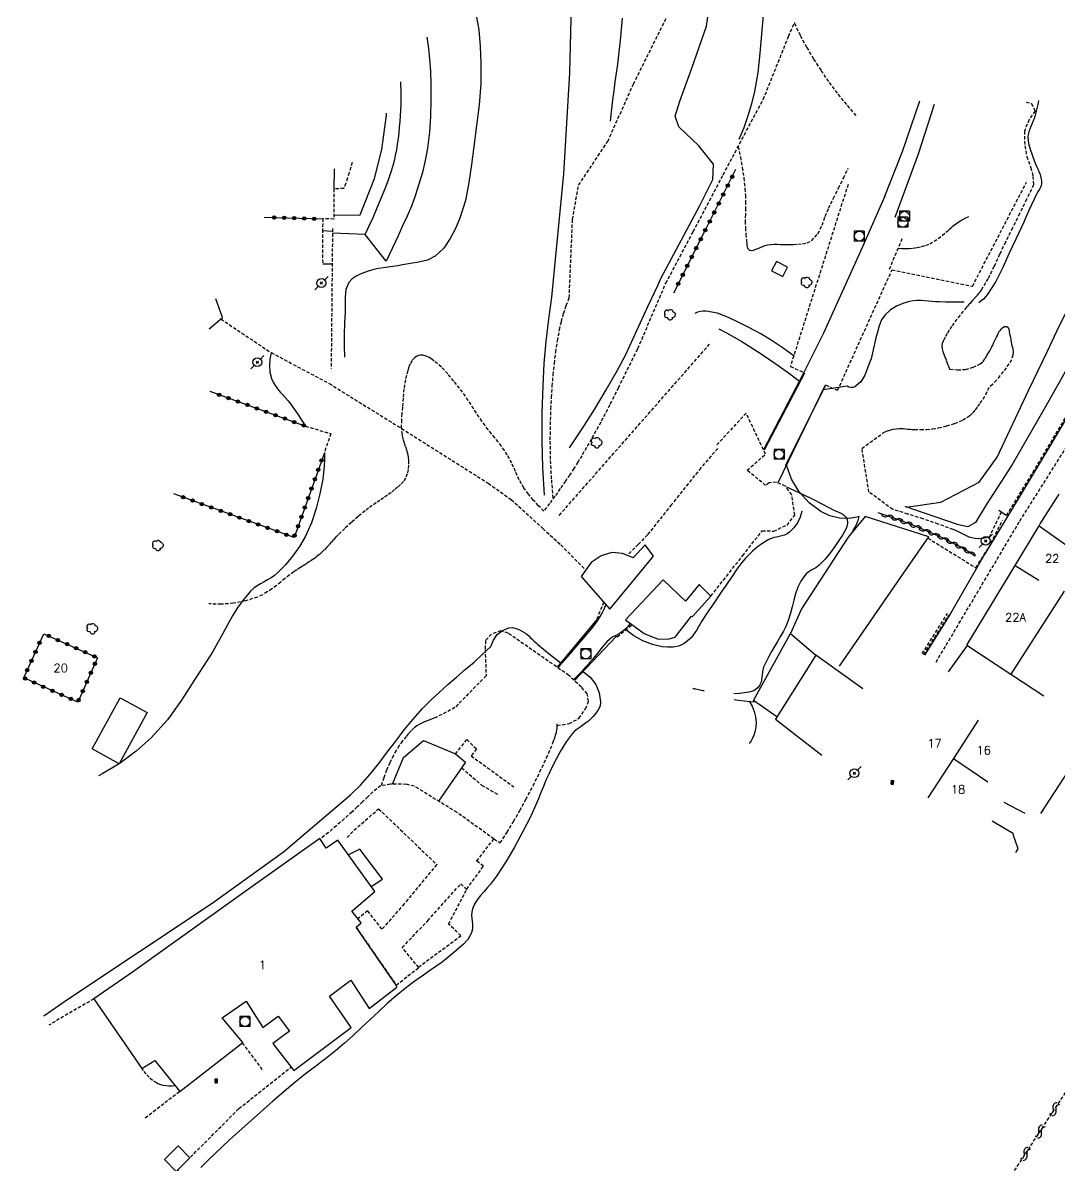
# Model space of a CAD drawing. Header units: millimetres. Extents: x 200000 to 201001, y 52999 to 54001.
# Drawn here: x 200129 to 200284.6, y 53679.4 to 53850.9 of the extents above; entities that cross this region are included whole.
import ezdxf
from ezdxf.enums import TextEntityAlignment as Align

# ---------------------------------------------------------------- set-up
doc = ezdxf.new("R2010")
doc.units = ezdxf.units.MM
doc.linetypes.add('DASHED', pattern=[0.75, 0.5, -0.25])
doc.layers.get('0').update_dxf_attribs({"linetype": 'CONTINUOUS'})
for name, color, linetype in [('W0001', 6, 'DASHED'), ('W0006', 2, 'CONTINUOUS'), ('W0008', 7, 'CONTINUOUS'), ('W0010', 4, 'CONTINUOUS'), ('W0017', 7, 'CONTINUOUS'), ('W0020', 2, 'CONTINUOUS'), ('W0070', 7, 'DASHED'), ('W0101', 7, 'CONTINUOUS'), ('W0104', 1, 'CONTINUOUS'), ('W0105', 7, 'CONTINUOUS'), ('W0112', 1, 'DASHED'), ('W0120', 7, 'CONTINUOUS'), ('W0200', 2, 'CONTINUOUS'), ('W0201', 7, 'CONTINUOUS'), ('W0211', 2, 'CONTINUOUS'), ('W0214', 2, 'CONTINUOUS'), ('W0300', 7, 'CONTINUOUS'), ('W0310', 3, 'CONTINUOUS'), ('W0323', 7, 'CONTINUOUS'), ('W0333', 7, 'CONTINUOUS'), ('W0401', 7, 'CONTINUOUS'), ('W0420', 7, 'CONTINUOUS'), ('W0473', 7, 'CONTINUOUS'), ('W0501', 5, 'DASHED'), ('W0991', 7, 'CONTINUOUS'), ('W1102', 7, 'CONTINUOUS')]:
    doc.layers.add(name, color=color, linetype=linetype)
doc.styles.get("Standard").update_dxf_attribs({"font": 'romans.shx', "width": 0.85})

# ---------------------------------------------------------------- blocks, each defined once
blk = doc.blocks.new('T420')
for p, q in [((0.75, 0.75), (-0.75, 0.75)), ((-0.75, 0.75), (-0.75, -0.75)), ((0.75, 0.75), (0.75, -0.75)), ((0.75, -0.75), (-0.75, -0.75))]:
    blk.add_line(p, q)
blk.add_ellipse((0, 0), major_axis=(-0.53, 0.53), ratio=1, start_param=3.926991, end_param=10.210176)
blk = doc.blocks.new('T473')
for p, q in [((-0.166667, 0.166667), (0.166667, -0.166667)), ((-0.166667, -0.166667), (0.166667, 0.166667)), ((0.500001, 0.500001), (1.000002, 1.000002)), ((-1.000002, -1.000002), (-0.500001, -0.500001))]:
    blk.add_line(p, q)
blk.add_ellipse((0, 0), major_axis=(0.471405, 0.471405), ratio=1, start_param=5.4977871438, end_param=11.780972451)
blk = doc.blocks.new('T300')
for p, q in [((-0.8, 0.51), (-0.86, 0.34)), ((-0.86, 0.34), (-0.86, 0.17)), ((-0.86, 0.17), (-0.74, 0.06)), ((-0.69, 0.63), (-0.8, 0.51)), ((-0.8, -0.06), (-0.74, 0.06)), ((-0.74, 0.06), (-0.69, 0.11)), ((-0.57, 0.69), (-0.69, 0.63)), ((-0.46, 0.69), (-0.57, 0.69)), ((-0.29, 0.63), (-0.46, 0.69)), ((-0.29, 0.63), (-0.17, 0.74)), ((-0.23, 0.57), (-0.29, 0.63)), ((-0.17, 0.74), (-0.06, 0.8)), ((-0.06, 0.8), (0.06, 0.8)), ((0.06, 0.8), (0.23, 0.74)), ((0.23, 0.74), (0.34, 0.63)), ((0.34, 0.63), (0.4, 0.51)), ((0.46, 0.46), (0.34, 0.46)), ((0.4, 0.51), (0.4, 0.46)), ((0.57, 0.4), (0.46, 0.46)), ((0.57, 0.4), (0.69, 0.29)), ((0.69, 0.29), (0.74, 0.17)), ((0.74, 0.06), (0.69, -0.17)), ((0.74, 0.17), (0.74, 0.06)), ((-0.8, -0.17), (-0.8, -0.06)), ((-0.8, -0.23), (-0.8, -0.17)), ((-0.74, -0.34), (-0.8, -0.23)), ((-0.69, -0.4), (-0.74, -0.34)), ((-0.51, -0.46), (-0.69, -0.4)), ((-0.4, -0.46), (-0.51, -0.46)), ((-0.4, -0.46), (-0.34, -0.46)), ((-0.34, -0.46), (-0.34, -0.4)), ((-0.34, -0.51), (-0.34, -0.46)), ((-0.29, -0.63), (-0.34, -0.51)), ((-0.17, -0.74), (-0.29, -0.63)), ((-0.06, -0.8), (-0.17, -0.74)), ((0.06, -0.8), (-0.06, -0.8)), ((0.17, -0.74), (0.06, -0.8)), ((0.23, -0.69), (0.17, -0.74)), ((0.29, -0.46), (0.23, -0.46)), ((0.29, -0.63), (0.23, -0.69)), ((0.46, -0.4), (0.29, -0.46)), ((0.34, -0.51), (0.29, -0.63)), ((0.34, -0.51), (0.34, -0.46)), ((0.57, -0.34), (0.46, -0.4)), ((0.63, -0.29), (0.57, -0.34)), ((0.69, -0.17), (0.63, -0.29))]:
    blk.add_line(p, q)
blk = doc.blocks.new('T401')
for p, q in [((-0.3, 0.3), (0, 0.3)), ((-0.3, -0.25), (-0.3, 0.3)), ((-0.3, 0.15), (0, 0.15)), ((-0.3, 0), (0, 0)), ((0, 0.3), (0, -0.25)), ((-0.3, -0.15), (0, -0.15)), ((-0.3, -0.25), (-0.3, -0.3)), ((-0.3, -0.3), (0, -0.3)), ((0, -0.3), (0, -0.25))]:
    blk.add_line(p, q)
blk = doc.blocks.new('t323o')
at = {"color": 0, "linetype": 'Continuous'}
for radius in [0.25, 0.15]:
    blk.add_circle((0, 0), radius, dxfattribs=at)
blk = doc.blocks.new('t310o')
at = {"color": 0, "linetype": 'Continuous'}
for centre, start, end in [((-0.5, 0.38), 216.8699, 323.1304), ((0.5, -0.37), 36.8699, 143.1303)]:
    blk.add_arc(centre, 0.625, start, end, dxfattribs=at)
blk = doc.blocks.new('t500o')
at = {"color": 0, "linetype": 'Continuous'}
for centre, start, end in [((-0.5, 0.625), 216.8699, 323.1301), ((0.5, -0.125), 36.8699, 143.1301), ((0.5, -0.625), 36.8699, 143.1301), ((-0.5, 0.125), 216.8699, 323.1301)]:
    blk.add_arc(centre, 0.625, start, end, dxfattribs=at)

msp = doc.modelspace()

# ---------------------------------------------------------------- linework, layer by layer
at = {"layer": 'W0001'}
msp.add_lwpolyline([(200266.09, 53754.88), (200266.09, 53754.88), (200266.09, 53754.88), (200278.66, 53776.07), (200294.68, 53801.53), (200303.61, 53817.66), (200321.26, 53838.62)], dxfattribs=at)
at = {"layer": 'W0006'}
for points in [[(200281.8, 53732.15), (200288.07, 53741.76), (200298.96, 53758.09), (200309.6, 53773.74), (200319.38, 53788.42), (200331.96, 53806.79)], [(200278.06, 53726.33), (200278.43, 53726.87), (200277.65, 53729.03)]]:
    msp.add_lwpolyline(points, dxfattribs=at)
at = {"layer": 'W0006', "const_width": 0.003}
msp.add_lwpolyline([(200279.23, 53731.84), (200281.8, 53732.15)], dxfattribs=at)
at = {"layer": 'W0008'}
msp.add_lwpolyline([(200293.44, 53805.05), (200292.28, 53802.96), (200291.1, 53800.87), (200289.91, 53798.8), (200288.71, 53796.73), (200283.67, 53788.17), (200278.56, 53779.65), (200273.43, 53771.14), (200268.28, 53762.21), (200268.28, 53762.21), (200268.28, 53762.21), (200264.35, 53755.95)], dxfattribs=at)
at = {"layer": 'W0010'}
for points in [[(200246.34, 53798.3), (200240.29, 53786.72)], [(200249.43, 53796.31), (200243.42, 53784.34)], [(200209.35, 53754.01), (200209.94, 53754.71), (200210.53, 53755.4), (200211.11, 53756.1), (200211.7, 53756.8), (200212.6, 53757.84), (200213.53, 53758.88), (200214.43, 53759.95), (200215.25, 53761.07), (200215.61, 53761.65), (200215.95, 53762.24), (200216.25, 53762.86), (200216.52, 53763.49)], [(200220.2, 53760.69), (200219.8, 53760.23), (200219.36, 53759.79), (200218.88, 53759.4), (200218.38, 53759.04), (200218.27, 53758.98), (200218.15, 53758.93), (200218.03, 53758.88), (200217.91, 53758.85), (200217.8, 53758.81), (200217.68, 53758.76), (200217.56, 53758.7), (200217.46, 53758.64), (200216.65, 53757.93), (200215.96, 53757.12), (200215.32, 53756.27), (200214.65, 53755.46), (200214.56, 53755.35), (200214.47, 53755.24), (200214.37, 53755.13), (200214.28, 53755.03), (200214.18, 53754.92), (200214.09, 53754.81), (200213.99, 53754.7), (200213.9, 53754.6), (200213.37, 53754.02), (200212.85, 53753.45), (200212.31, 53752.88), (200211.77, 53752.32)]]:
    msp.add_lwpolyline(points, dxfattribs=at)
at = {"layer": 'W0017'}
for points in [[(200258.39, 53824.86), (200261.07, 53831.57), (200263.67, 53839.18)], [(200265.81, 53838.6), (200263.43, 53831.17), (200259.9, 53821.64)], [(200258.39, 53824.86), (200255.05, 53817.24), (200249.18, 53804.26), (200246.26, 53798.38)]]:
    msp.add_lwpolyline(points, dxfattribs=at)
at = {"layer": 'W0020'}
for points in [[(200276.29, 53733.87), (200279.43, 53732.2)], [(200277.7, 53729.11), (200274.52, 53731.01)]]:
    msp.add_lwpolyline(points, dxfattribs=at)
at = {"layer": 'W0070'}
for points in [[(200211.03, 53809.61), (200211.52, 53821.35), (200212.43, 53826.51), (200216.81, 53833.07), (200220.67, 53841.69), (200226.58, 53853.59), (200230.99, 53865.23), (200231.83, 53877.06), (200232.5, 53890.41), (200231.37, 53897.53), (200229.27, 53906.35), (200227.97, 53915.6), (200227.22, 53932.44)], [(200218.41, 53796.09), (200221.33, 53801.97), (200225.52, 53811.79), (200229.64, 53819.53), (200234.13, 53828.07), (200240.15, 53839.38), (200243.96, 53848.85), (200244.87, 53850.94)], [(200244.82, 53850.81), (200245.71, 53848.98), (200246.68, 53847.19), (200247.71, 53845.43), (200248.81, 53843.72), (200250.05, 53841.92), (200251.37, 53840.16), (200252.75, 53838.46), (200254.19, 53836.81)], [(200279.64, 53838.99), (200280.43, 53838.79), (200280.95, 53837.65), (200280.05, 53836.35), (200279.36, 53834.62), (200279.4, 53832.4), (200279.71, 53830.83), (200280.32, 53829.12), (200280.63, 53827.83), (200280.72, 53826.55)], [(200236.4, 53832.31), (200236.72, 53830.74), (200237, 53829.17), (200237.23, 53827.59), (200237.4, 53826), (200237.47, 53825.02), (200237.49, 53824.04), (200237.48, 53823.06), (200237.47, 53822.08), (200237.45, 53821.1), (200237.47, 53820.12), (200237.53, 53819.14), (200237.66, 53818.16), (200237.67, 53817.84), (200237.69, 53817.46), (200237.8, 53817.07), (200238.07, 53816.77), (200238.38, 53816.68), (200238.69, 53816.74), (200238.96, 53816.86), (200239.19, 53816.96), (200239.4, 53817.02), (200239.6, 53817.1), (200239.79, 53817.18), (200239.99, 53817.27), (200240.19, 53817.35), (200240.39, 53817.43), (200240.59, 53817.5), (200240.8, 53817.55), (200241.29, 53817.61), (200241.77, 53817.64), (200242.26, 53817.64), (200242.74, 53817.62), (200243.22, 53817.59), (200243.7, 53817.58), (200244.19, 53817.58), (200244.67, 53817.61), (200245.33, 53817.66), (200246.04, 53817.69), (200246.75, 53817.83), (200247.4, 53818.17), (200248.36, 53819.21), (200249, 53820.5), (200249.45, 53821.82), (200249.95, 53823.03), (200250.7, 53824.53), (200251.45, 53826.04), (200252.19, 53827.56), (200252.92, 53829.07)], [(200280.72, 53826.55), (200279.68, 53824.39), (200278.63, 53822.24), (200277.57, 53820.09), (200276.51, 53817.95), (200275.63, 53816.12), (200274.78, 53814.28), (200273.88, 53812.46), (200272.84, 53810.72), (200272.53, 53810.3), (200272.2, 53809.9), (200271.85, 53809.51), (200271.51, 53809.12), (200271.4, 53809), (200271.3, 53808.88), (200271.19, 53808.76), (200271.08, 53808.65), (200270.98, 53808.53), (200270.87, 53808.41), (200270.76, 53808.29), (200270.66, 53808.17), (200270.17, 53807.59), (200269.69, 53806.99), (200269.22, 53806.39), (200268.77, 53805.78), (200268.42, 53805.27), (200268.07, 53804.75), (200267.74, 53804.22), (200267.45, 53803.67), (200267.29, 53803.37), (200267.14, 53803.06), (200267.02, 53802.73), (200266.97, 53802.38), (200267, 53801.94), (200267.13, 53801.53), (200267.28, 53801.13), (200267.43, 53800.74), (200267.6, 53800.25), (200267.78, 53799.77), (200267.97, 53799.29), (200268.18, 53798.82)], [(200208.62, 53779.5), (200208.38, 53782.42), (200208.23, 53785.34), (200208.18, 53788.27), (200208.23, 53791.2), (200208.29, 53792.91), (200208.38, 53794.62), (200208.49, 53796.32), (200208.62, 53798.03), (200208.8, 53799.73), (200209.01, 53801.43), (200209.27, 53803.12), (200209.58, 53804.8), (200209.85, 53806.03), (200210.19, 53807.24), (200210.58, 53808.43), (200211.03, 53809.61)], [(200268.15, 53798.89), (200269.33, 53798.76), (200270.51, 53798.85), (200271.66, 53799.16), (200272.72, 53799.68), (200273.14, 53800.03), (200273.46, 53800.46), (200273.73, 53800.91), (200273.98, 53801.35), (200274.15, 53801.63), (200274.3, 53801.92), (200274.45, 53802.21), (200274.59, 53802.5), (200274.73, 53802.79), (200274.87, 53803.09), (200275.01, 53803.38), (200275.16, 53803.67), (200275.3, 53803.94), (200275.43, 53804.23), (200275.58, 53804.51), (200275.78, 53804.75), (200275.93, 53804.93), (200276.12, 53805.13), (200276.39, 53805.28), (200276.71, 53805.27), (200276.92, 53805.11), (200277.03, 53804.86), (200277.05, 53804.61), (200277.08, 53804.42), (200277.18, 53804.05), (200277.26, 53803.67), (200277.33, 53803.3), (200277.39, 53802.92), (200277.49, 53802.45), (200277.61, 53801.98), (200277.68, 53801.48), (200277.64, 53800.99), (200277.41, 53800.29), (200277.04, 53799.66), (200276.6, 53799.09), (200276.18, 53798.53), (200275.68, 53797.87), (200275.15, 53797.24), (200274.59, 53796.63), (200274.01, 53796.05)], [(200207.24, 53777.58), (200206.41, 53778.38), (200205.63, 53779.23), (200204.9, 53780.12), (200204.22, 53781.06), (200203.86, 53781.65), (200203.53, 53782.27), (200203.23, 53782.89), (200202.95, 53783.53), (200202.68, 53784.16), (200202.39, 53784.79), (200202.07, 53785.41), (200201.73, 53786.01), (200201.3, 53786.67), (200200.84, 53787.32), (200200.36, 53787.95), (200199.87, 53788.56), (200199.38, 53789.18), (200198.88, 53789.79), (200198.4, 53790.42), (200197.93, 53791.05), (200197.51, 53791.67), (200197.09, 53792.29), (200196.69, 53792.92), (200196.29, 53793.55), (200195.88, 53794.18), (200195.46, 53794.8), (200195.03, 53795.41), (200194.57, 53796), (200193.7, 53797.09), (200192.81, 53798.16), (200191.84, 53799.18), (200190.77, 53800.09), (200190.39, 53800.38), (200189.98, 53800.64), (200189.53, 53800.85), (200189.04, 53800.96), (200188.72, 53800.97), (200188.4, 53800.91), (200188.1, 53800.8), (200187.83, 53800.62), (200187.43, 53800.2), (200187.15, 53799.69), (200186.95, 53799.16), (200186.78, 53798.63), (200186.43, 53797.29), (200186.22, 53795.92), (200186.09, 53794.54), (200185.98, 53793.18), (200185.9, 53792.23), (200185.84, 53791.28), (200185.82, 53790.32), (200185.88, 53789.36), (200185.96, 53788.82), (200186.1, 53788.29), (200186.26, 53787.77), (200186.43, 53787.25), (200186.6, 53786.73), (200186.74, 53786.2), (200186.85, 53785.66), (200186.9, 53785.11), (200186.9, 53784.45), (200186.85, 53783.79), (200186.71, 53783.14), (200186.46, 53782.51), (200186.13, 53782), (200185.71, 53781.56), (200185.26, 53781.17), (200184.81, 53780.79), (200184.28, 53780.35), (200183.73, 53779.94), (200183.17, 53779.55), (200182.61, 53779.17), (200182.04, 53778.79), (200181.47, 53778.41), (200180.92, 53778.01), (200180.38, 53777.6), (200179.34, 53776.75), (200178.33, 53775.87), (200177.34, 53774.97), (200176.38, 53774.06), (200176.01, 53773.69), (200175.65, 53773.3), (200175.31, 53772.91), (200174.97, 53772.52), (200174.62, 53772.13), (200174.26, 53771.75), (200173.89, 53771.38), (200173.5, 53771.03), (200173.05, 53770.67), (200172.59, 53770.33), (200172.11, 53770), (200171.62, 53769.69), (200171.13, 53769.38), (200170.65, 53769.08), (200170.16, 53768.77), (200169.68, 53768.45), (200169.01, 53767.96), (200168.36, 53767.45), (200167.72, 53766.92), (200167.07, 53766.4), (200166.4, 53765.9), (200165.71, 53765.42), (200164.98, 53765), (200164.21, 53764.65), (200162.44, 53764.08), (200160.62, 53763.72), (200158.78, 53763.57), (200156.92, 53763.64)], [(200218.41, 53796.09), (200217.1, 53793.5), (200215.75, 53790.93), (200214.36, 53788.39), (200212.91, 53785.88), (200212.32, 53784.92), (200211.72, 53783.96), (200211.1, 53783.02), (200210.47, 53782.08), (200209.68, 53780.94), (200208.88, 53779.81), (200208.07, 53778.69), (200207.24, 53777.58)], [(200258.2, 53789.35), (200258.67, 53789.56), (200259.15, 53789.72), (200259.64, 53789.85), (200260.14, 53789.93), (200260.49, 53789.96), (200260.83, 53789.97), (200261.17, 53789.95), (200261.51, 53789.92), (200261.85, 53789.89), (200262.19, 53789.85), (200262.53, 53789.83), (200262.88, 53789.83), (200263.77, 53789.83), (200264.67, 53789.84), (200265.57, 53789.9), (200266.46, 53790.05), (200267.69, 53790.35), (200268.91, 53790.74), (200270.09, 53791.25), (200271.19, 53791.93), (200271.64, 53792.32), (200272.03, 53792.78), (200272.38, 53793.27), (200272.71, 53793.75), (200273.16, 53794.39), (200273.57, 53795.05), (200274.01, 53796.05), (200274.01, 53796.05)], [(200254.97, 53786.96), (200258.2, 53789.35)], [(200256.02, 53780.42), (200254.97, 53786.96)], [(200259.58, 53777.83), (200256.02, 53780.42)], [(200274.09, 53773.72), (200273.56, 53773.54), (200273.01, 53773.44), (200272.46, 53773.41), (200271.91, 53773.45), (200271.47, 53773.53), (200271.05, 53773.67), (200270.64, 53773.84), (200270.24, 53774.03), (200269.86, 53774.23), (200269.48, 53774.44), (200269.08, 53774.63), (200268.68, 53774.79), (200266.43, 53775.62), (200264.16, 53776.4), (200261.87, 53777.13), (200259.58, 53777.83)], [(200276.37, 53777.04), (200275.89, 53777.42), (200274.09, 53773.72)]]:
    msp.add_lwpolyline(points, dxfattribs=at)
at = {"layer": 'W0101'}
for points in [[(200281.55, 53775.35), (200281.72, 53775.64), (200284.57, 53780.1)], [(200277.96, 53769.42), (200281.55, 53775.35)], [(200270.71, 53757.42), (200277.96, 53769.42)], [(200270.71, 53757.42), (200277.31, 53753.06)], [(200255.11, 53750.89), (200248.06, 53755.94), (200241.97, 53746.32), (200248.94, 53740.94)], [(200277.31, 53753.06), (200282.25, 53749.81)]]:
    msp.add_lwpolyline(points, dxfattribs=at)
msp.add_lwpolyline([(200179.81, 53715.74), (200178.38, 53717.51), (200181.83, 53720.46), (200176.31, 53728.16), (200174.54, 53726.96), (200173.58, 53728.42), (200163.25, 53721.06), (200145.45, 53708.34), (200139.67, 53704.33), (200146.88, 53693.85), (200148.81, 53695.05), (200152.56, 53690.44), (200162.03, 53697.79), (200158.92, 53701.48), (200162.54, 53703.96), (200165.03, 53700.03), (200167.34, 53701.71), (200169.02, 53699.47), (200166.56, 53697.63), (200169.67, 53693.55), (200178.3, 53700.03), (200175.02, 53704.73), (200178.25, 53707.13), (200180.98, 53702.88), (200185.14, 53706.08), (200185.05, 53706.39), (200179.04, 53715.1)], close=True, dxfattribs=at)
at = {"layer": 'W0104'}
for points in [[(200157, 53804.93), (200158.99, 53806.62), (200157.98, 53809.44)], [(200251.62, 53754.29), (200261.36, 53768.43), (200265.01, 53773.72), (200255.43, 53776.75), (200252.91, 53773.67), (200245.88, 53762.89), (200244.23, 53759.19)], [(200242.19, 53746.67), (200238.71, 53749.11), (200244.23, 53759.19)], [(200244.23, 53759.19), (200248.06, 53755.94)], [(200267.96, 53753.44), (200270.79, 53757.37)], [(200184.5, 53736.57), (200186.17, 53740.57), (200189.17, 53743.12), (200193.96, 53741.1), (200195.47, 53739.88), (200191.39, 53734.03)], [(200181.3, 53721.21), (200183.02, 53722.29), (200179.58, 53726.82), (200177.91, 53725.94)]]:
    msp.add_lwpolyline(points, dxfattribs=at)
for points in [[(200217.12, 53762.82), (200223.69, 53770.82), (200222.41, 53772.51), (200220.65, 53770.53), (200219, 53771.2), (200217.43, 53771.33), (200215.8, 53770.83), (200214.34, 53769.87), (200212.82, 53767.74)], [(200219.49, 53761.22), (200222.26, 53759.17), (200224.38, 53758.35), (200226.01, 53758.38), (200226.95, 53758.63), (200229.39, 53761.79), (200229.54, 53761.72), (200232.3, 53764.81), (200230.55, 53766.57), (200228.49, 53764.04), (200225.15, 53767.26)], [(200139.4, 53741.85), (200143.62, 53749.55), (200147.69, 53747.32), (200143.48, 53739.62)], [(200154.09, 53680.48), (200152.04, 53678.43), (200150.27, 53680.2), (200152.32, 53682.25)]]:
    msp.add_lwpolyline(points, close=True, dxfattribs=at)
at = {"layer": 'W0105'}
for points in [[(200189.65, 53848.74), (200189.85, 53847.42), (200190.06, 53845.49), (200190.19, 53843.55), (200190.26, 53841.61), (200190.27, 53839.22), (200190.2, 53836.83), (200190.03, 53834.44), (200189.74, 53832.06), (200189.41, 53830.23), (200188.98, 53828.43), (200188.47, 53826.64), (200187.9, 53824.88), (200187.33, 53823.35), (200186.69, 53821.86), (200186.01, 53820.38), (200185.34, 53818.9), (200184.91, 53817.95), (200184.47, 53816.99), (200184.02, 53816.05), (200183.57, 53815.1)], [(200180.38, 53819.1), (200181, 53820.38), (200181.59, 53821.67), (200182.16, 53822.98), (200182.7, 53824.29), (200183.28, 53825.73), (200183.84, 53827.18), (200184.35, 53828.65), (200184.78, 53830.14), (200184.97, 53830.98), (200185.13, 53831.82), (200185.27, 53832.66), (200185.39, 53833.51), (200185.49, 53834.36), (200185.57, 53835.21), (200185.65, 53836.06), (200185.71, 53836.91), (200185.79, 53838.63), (200185.81, 53840.36), (200185.77, 53842.04)], [(200179.67, 53822.06), (200181.8, 53827.5), (200182.91, 53831.84), (200183.59, 53837.04), (200183.6, 53837.3)], [(200175.68, 53822.02), (200179.67, 53822.06)], [(200173.98, 53819.72), (200175.43, 53819.6)], [(200183.57, 53815.1), (200180.38, 53819.1)], [(200174.02, 53814.71), (200175.44, 53814.7)]]:
    msp.add_lwpolyline(points, dxfattribs=at)
at = {"layer": 'W0112'}
for points in [[(200178.45, 53829.91), (200178.24, 53829.2), (200178, 53828.39), (200177.75, 53827.59), (200177.48, 53826.79), (200177.2, 53826)], [(200177.2, 53826), (200175.69, 53825.95), (200175.68, 53821.41), (200174.05, 53821.48), (200173.98, 53819.85), (200174.02, 53814.71)], [(200252.88, 53826.6), (200244.22, 53799.29), (200246.09, 53798.43)], [(200259.48, 53813.78), (200271.56, 53811.34), (200279.67, 53826.96), (200279.67, 53826.96), (200279.67, 53826.96), (200279.67, 53826.96)], [(200260.39, 53817.07), (200260.95, 53817.01), (200261.51, 53816.98), (200262.08, 53817), (200262.64, 53817.05), (200263.28, 53817.15), (200263.91, 53817.28), (200264.54, 53817.47), (200265.14, 53817.71), (200265.8, 53818.08), (200266.41, 53818.51), (200267, 53818.97), (200267.58, 53819.43), (200267.79, 53819.61), (200268.01, 53819.79), (200268.21, 53819.98), (200268.42, 53820.16), (200268.63, 53820.35), (200268.84, 53820.53), (200269.06, 53820.7), (200269.29, 53820.87), (200269.7, 53821.13), (200270.12, 53821.37), (200270.56, 53821.59), (200271.01, 53821.79)], [(200175.49, 53820.02), (200175.29, 53798.99)], [(200259.09, 53813.88), (200261.08, 53818.62)], [(200249.52, 53796.5), (200251.32, 53795.71), (200259.48, 53813.78)], [(200158.74, 53806.41), (200166.27, 53801.36), (200175, 53796.73), (200185.21, 53790.37)], [(200275.51, 53777.72), (200276.68, 53776.93), (200280.62, 53783.37), (200287.81, 53795.42), (200293.45, 53805.36)], [(200209.52, 53776.92), (200232.1, 53802.62)], [(200237.73, 53783.71), (200240.5, 53786.1), (200237.58, 53792.29), (200233.14, 53787.45)], [(200171.43, 53790.33), (200175.23, 53789.19), (200174.27, 53786.33)], [(200185.21, 53790.37), (200198.87, 53781.74), (200202.33, 53779.3), (200207.07, 53774.96)], [(200233.31, 53786.99), (200230.78, 53784.06), (200226.38, 53778.54)], [(200240.51, 53781.42), (200237.73, 53783.71)], [(200240, 53774.62), (200241.72, 53774.57), (200243.73, 53775.47), (200244.88, 53776.97), (200244.43, 53780.01), (200243.47, 53781.32), (200242.14, 53781.92), (200241.05, 53781.82), (200240.51, 53781.42)], [(200226.38, 53778.54), (200222.77, 53774), (200221.39, 53772.57), (200219.75, 53770.9)], [(200264.87, 53773.52), (200272.05, 53769.05), (200274.02, 53772.12), (200276.06, 53776.22)], [(200207.07, 53774.96), (200209.76, 53772.51), (200213.5, 53768.69)], [(200237.06, 53770.87), (200240, 53774.62)], [(200232.3, 53764.81), (200237.06, 53770.87)], [(200216.19, 53763.88), (200215.15, 53761.29)], [(200264.01, 53756.17), (200267.83, 53762.21)], [(200264.22, 53756.03), (200268.04, 53761.96)], [(200218.23, 53758.69), (200220.45, 53760.51)], [(200201.87, 53759.22), (200200.77, 53759.59), (200199.38, 53759.1), (200198.46, 53758.14), (200198.4, 53756.81)], [(200210.96, 53752.9), (200201.87, 53759.22)], [(200198.4, 53756.81), (200198.55, 53752.84)], [(200198.55, 53752.84), (200193.88, 53748.07)], [(200209.22, 53745.38), (200211.01, 53745.65), (200212.48, 53746.45), (200213.47, 53747.88), (200213.92, 53748.97), (200213.74, 53750.14), (200212.86, 53751.14), (200210.96, 53752.9)], [(200193.88, 53748.07), (200193.23, 53747.71), (200192.57, 53747.37), (200191.91, 53747.03), (200191.25, 53746.7), (200190.86, 53746.52), (200190.47, 53746.37), (200190.08, 53746.22), (200189.68, 53746.07), (200189.29, 53745.91), (200188.9, 53745.74), (200188.52, 53745.54), (200188.15, 53745.32), (200187.7, 53744.97), (200187.29, 53744.58), (200186.91, 53744.16), (200186.54, 53743.73), (200186.01, 53743.05), (200185.52, 53742.35), (200185.06, 53741.63), (200184.64, 53740.89), (200184.1, 53739.79), (200183.61, 53738.68), (200183.18, 53737.53), (200182.81, 53736.37)], [(200200.67, 53727.74), (200201.69, 53729.34), (200202.67, 53730.97), (200203.62, 53732.61), (200204.53, 53734.28), (200205.6, 53736.33), (200206.63, 53738.4), (200207.6, 53740.5), (200208.52, 53742.62), (200208.69, 53743.05), (200208.85, 53743.47), (200208.99, 53743.91), (200209.11, 53744.35), (200209.17, 53744.66), (200209.21, 53744.97), (200209.24, 53745.29), (200209.24, 53745.6)], [(200193.96, 53741.1), (200195.65, 53743.26), (200197.1, 53741.86), (200196.31, 53740.83), (200202.69, 53736.17)], [(200194.88, 53739.03), (200197.87, 53736.44), (200200.43, 53734.96)], [(200186.62, 53736.54), (200184.2, 53736.57), (200182.72, 53736.31), (200181.57, 53735.43)], [(200185.05, 53706.39), (200188.44, 53709.03), (200185.96, 53712.03), (200189.79, 53716.07), (200194.77, 53721.62), (200195.64, 53720.78), (200198.15, 53724.26), (200197.13, 53725.02), (200199.72, 53728.34), (200194.19, 53732.3), (200187.8, 53736.25), (200186.39, 53736.61)], [(200181.57, 53735.43), (200180.8, 53734.66), (200180.02, 53733.9), (200179.22, 53733.15), (200178.42, 53732.41), (200177.25, 53731.36), (200176.07, 53730.33), (200174.87, 53729.31), (200173.65, 53728.31)], [(200177.7, 53728.54), (200178.72, 53729.65), (200182.42, 53732.86), (200191.13, 53724.5), (200186.26, 53718.6), (200182.92, 53714.79), (200180.77, 53717.55), (200179.32, 53716.35)], [(200199.72, 53728.34), (200200.67, 53727.74)], [(200188.39, 53709.09), (200194.77, 53713.8), (200192.93, 53715.56), (200195.64, 53720.78)], [(200179.04, 53715.1), (200185.05, 53706.39)], [(200139.67, 53704.33), (200132.91, 53700.39)], [(200161.92, 53697.71), (200165.06, 53693.5)], [(200146.79, 53693.99), (200147.17, 53693.43), (200147.61, 53692.92), (200148.09, 53692.45), (200148.62, 53692.02), (200148.95, 53691.81), (200149.29, 53691.63), (200149.66, 53691.49), (200150.03, 53691.38), (200150.48, 53691.3), (200150.93, 53691.27), (200151.39, 53691.27), (200151.84, 53691.33)], [(200161.45, 53687.85), (200169.27, 53694.09)], [(200147.38, 53686.47), (200152.55, 53690.46)], [(200147.28, 53673.65), (200161.45, 53687.85)]]:
    msp.add_lwpolyline(points, dxfattribs=at)
at = {"layer": 'W0120'}
for points in [[(200246.26, 53798.38), (200240.18, 53786.79)], [(200242.38, 53781.86), (200249.52, 53796.5)], [(200215.15, 53761.29), (200209.22, 53754.11)], [(200218.23, 53758.69), (200218.08, 53758.76), (200211.82, 53752.11)]]:
    msp.add_lwpolyline(points, dxfattribs=at)
at = {"layer": 'W0200'}
for points in [[(200244.78, 53800.83), (200243.16, 53802.03), (200241.5, 53803.15), (200239.77, 53804.18), (200238, 53805.12), (200236.49, 53805.9), (200234.93, 53806.66), (200233.29, 53807.27), (200231.57, 53807.6), (200231.14, 53807.6), (200230.71, 53807.55), (200230.29, 53807.43), (200229.9, 53807.26)], [(200252.73, 53796.3), (200249.15, 53795.75)], [(200243.65, 53781.22), (200245.47, 53780.38), (200247.28, 53779.51), (200249.07, 53778.61), (200250.85, 53777.68), (200251.27, 53777.49), (200251.71, 53777.31), (200252.15, 53777.07), (200252.5, 53776.73), (200252.65, 53776.49), (200252.74, 53776.23), (200252.79, 53775.96), (200252.78, 53775.69), (200252.64, 53775.06), (200252.37, 53774.49), (200252.04, 53773.96), (200251.71, 53773.44), (200251.02, 53772.38), (200250.27, 53771.35), (200249.46, 53770.37), (200248.57, 53769.46), (200248.32, 53769.25), (200248.04, 53769.06), (200247.75, 53768.9), (200247.45, 53768.74), (200247.16, 53768.57), (200246.87, 53768.39), (200246.61, 53768.17), (200246.38, 53767.92), (200245.81, 53767.05), (200245.36, 53766.12), (200245.01, 53765.15), (200244.73, 53764.17), (200244.49, 53763.2), (200244.23, 53762.23), (200243.94, 53761.27), (200243.57, 53760.34), (200243.18, 53759.54), (200242.76, 53758.77), (200242.31, 53758.01), (200241.86, 53757.25), (200241.4, 53756.5), (200240.97, 53755.73), (200240.57, 53754.94), (200240.21, 53754.13), (200240.09, 53753.75), (200240.03, 53753.36), (200239.99, 53752.97), (200239.95, 53752.58), (200239.89, 53752.17), (200239.78, 53751.77), (200239.61, 53751.38), (200239.35, 53751.04), (200238.73, 53750.6), (200238.01, 53750.37), (200237.3, 53750.27), (200236.61, 53750.2), (200235.75, 53750.15)], [(200231.27, 53750.59), (200230.9, 53750.65), (200230.25, 53750.78), (200229.6, 53750.93)]]:
    msp.add_lwpolyline(points, dxfattribs=at)
at = {"layer": 'W0201'}
for points in [[(200233.48, 53804.94), (200234.64, 53804.33), (200235.79, 53803.69), (200236.92, 53803.03), (200238.04, 53802.34), (200239.97, 53801.09), (200241.87, 53799.8), (200243.74, 53798.47), (200245.58, 53797.1)], [(200254.52, 53776.69), (200253.06, 53776.46), (200251.58, 53776.52), (200250.15, 53776.87), (200248.81, 53777.49), (200247.02, 53778.81), (200245.53, 53780.46), (200244.38, 53782.36), (200243.64, 53784.46)], [(200253.48, 53774.36), (200253.72, 53774.74), (200253.93, 53775.13), (200254.13, 53775.54), (200254.3, 53775.95), (200254.38, 53776.16), (200254.45, 53776.37), (200254.51, 53776.58), (200254.55, 53776.8)], [(200229.6, 53750.93), (200230.22, 53750.81), (200230.85, 53750.68), (200231.26, 53750.58)], [(200235.8, 53749.29), (200236.42, 53749.18), (200237.27, 53749.06), (200238.12, 53748.97), (200238.97, 53748.93)]]:
    msp.add_lwpolyline(points, dxfattribs=at)
at = {"layer": 'W0211'}
for points in [[(200224.8, 53812.51), (200230.62, 53823.43), (200232.59, 53827.34), (200232.69, 53829.65), (200230.48, 53832.42), (200227.46, 53835.28), (200226.93, 53836.88), (200227.65, 53839.1), (200229.45, 53844.08), (200231.61, 53850.39), (200233.34, 53862.48), (200234.73, 53875.29), (200236.66, 53892.54), (200237.85, 53903.31), (200239.29, 53906.41), (200240.45, 53907.74), (200240.72, 53909.08), (200238.68, 53910.24), (200238.33, 53912.29), (200239.62, 53922.69), (200242.01, 53944.93), (200244.73, 53957.66)], [(200208.44, 53809.71), (200210.2, 53828.19), (200211.11, 53843.36), (200211.82, 53871.82), (200213.93, 53888.2), (200215.38, 53903.96), (200214.85, 53907.89), (200214.19, 53908.56), (200212.93, 53909.18)], [(200281.48, 53839.21), (200281.36, 53838.61), (200281.23, 53838.01), (200281.09, 53837.42), (200280.93, 53836.83), (200280.8, 53836.44), (200280.64, 53836.06), (200280.48, 53835.68), (200280.31, 53835.31), (200280.15, 53834.92), (200280.01, 53834.52), (200279.91, 53834.11), (200279.87, 53833.69), (200279.96, 53832.78), (200280.21, 53831.9), (200280.54, 53831.05), (200280.82, 53830.22), (200280.97, 53829.79), (200281.15, 53829.37), (200281.35, 53828.95), (200281.53, 53828.54), (200281.71, 53828.09), (200281.84, 53827.64), (200281.92, 53827.16), (200281.93, 53826.68), (200281.89, 53826.47), (200281.82, 53826.28), (200281.73, 53826.1), (200281.63, 53825.92), (200281.52, 53825.76), (200281.41, 53825.6), (200281.3, 53825.43), (200281.21, 53825.26), (200280.81, 53824.4), (200280.41, 53823.54), (200280.03, 53822.68), (200279.64, 53821.81), (200279.26, 53820.95), (200278.87, 53820.09), (200278.47, 53819.23), (200278.07, 53818.38), (200277.08, 53816.27), (200276.11, 53814.13), (200275.04, 53812.04), (200273.76, 53810.06), (200273.49, 53809.72), (200273.19, 53809.41), (200272.87, 53809.12), (200272.52, 53808.85)], [(200211.05, 53787.08), (200212.98, 53789.92), (200214.82, 53792.81), (200216.59, 53795.76), (200218.28, 53798.75), (200219.5, 53801.09), (200220.63, 53803.48), (200221.72, 53805.88), (200222.83, 53808.27), (200223.32, 53809.33), (200223.82, 53810.38), (200224.31, 53811.45), (200224.8, 53812.51)], [(200207.3, 53779.98), (200207.07, 53784.07), (200206.97, 53788.17), (200206.97, 53792.27), (200207.1, 53796.36), (200207.29, 53799.71), (200207.58, 53803.05), (200207.97, 53806.39), (200208.44, 53809.71)], [(200270.29, 53808.93), (200269.36, 53808.94), (200268.43, 53808.95), (200267.5, 53808.96), (200266.57, 53808.97), (200266.01, 53808.99), (200265.46, 53809.04), (200264.91, 53809.09), (200264.35, 53809.15), (200263.79, 53809.18), (200263.22, 53809.19), (200262.65, 53809.14), (200262.09, 53809.04), (200261.1, 53808.74), (200260.14, 53808.34), (200259.24, 53807.78), (200258.46, 53807.06), (200257.92, 53806.26), (200257.56, 53805.37), (200257.31, 53804.45), (200257.06, 53803.57), (200256.93, 53803.13), (200256.83, 53802.68), (200256.74, 53802.22), (200256.66, 53801.77), (200256.57, 53801.32), (200256.46, 53800.87), (200256.33, 53800.42), (200256.17, 53799.98), (200255.81, 53799.01), (200255.41, 53797.96), (200254.79, 53796.96), (200253.88, 53796.22), (200253.59, 53796.12), (200253.29, 53796.1), (200253, 53796.16), (200252.73, 53796.3)], [(200287.85, 53802.74), (200282.63, 53793.44), (200277.48, 53784.45), (200273.61, 53778.53), (200272.02, 53775.85), (200270.86, 53775.21), (200269.45, 53775.49), (200262.62, 53777.87), (200261.44, 53778.24)], [(200245.94, 53777.55), (200245.69, 53776.65), (200245.3, 53775.8), (200244.76, 53775.04), (200244.1, 53774.39), (200243.75, 53774.15), (200243.36, 53773.97), (200242.96, 53773.85), (200242.56, 53773.75), (200242.16, 53773.67), (200241.76, 53773.58), (200241.37, 53773.46), (200240.99, 53773.29), (200240.11, 53772.76), (200239.26, 53772.16), (200238.47, 53771.49), (200237.73, 53770.77), (200237.52, 53770.54)], [(200237.52, 53770.54), (200236.93, 53769.85), (200236.21, 53768.86), (200235.54, 53767.84), (200234.86, 53766.84), (200234.45, 53766.26), (200234.05, 53765.67), (200233.65, 53765.08), (200233.25, 53764.49), (200232.85, 53763.9), (200232.45, 53763.31), (200232.04, 53762.72), (200231.63, 53762.14), (200230.9, 53760.99), (200230.2, 53759.75), (200229.33, 53758.56), (200228.21, 53757.63), (200227.44, 53757.3), (200226.62, 53757.14), (200225.8, 53757.12), (200225, 53757.2), (200223.51, 53757.53), (200222.08, 53758.08), (200220.75, 53758.83), (200219.54, 53759.75)], [(200199.28, 53757.26), (200199.64, 53758.21), (200200.23, 53759.02), (200201.02, 53759.65), (200201.95, 53760.05), (200202.52, 53760.1), (200203.07, 53759.96), (200203.56, 53759.73), (200204.01, 53759.49), (200204.34, 53759.29), (200204.65, 53759.07), (200204.95, 53758.82), (200205.23, 53758.56), (200205.5, 53758.3), (200205.77, 53758.03), (200206.04, 53757.77), (200206.33, 53757.53), (200207.18, 53756.83), (200208.04, 53756.14), (200208.9, 53755.45), (200209.77, 53754.77)], [(200132.18, 53701.76), (200135.61, 53704.18), (200146.5, 53711.45), (200157.45, 53718.72), (200168.15, 53726.42), (200178.2, 53734.94), (200179.7, 53736.44), (200181.1, 53738.03), (200182.43, 53739.67), (200183.72, 53741.36), (200184.98, 53743.04), (200186.27, 53744.72), (200187.6, 53746.35), (200189.01, 53747.92), (200190.23, 53749.16), (200191.5, 53750.35), (200192.8, 53751.51), (200194.11, 53752.64), (200195.43, 53753.76), (200196.74, 53754.9), (200198.03, 53756.06), (200199.28, 53757.26)], [(200213.11, 53753.48), (200214.18, 53752.63), (200215, 53751.54), (200215.54, 53750.29), (200215.74, 53748.93), (200215.65, 53748.29), (200215.37, 53747.71), (200215.01, 53747.21), (200214.63, 53746.75), (200214.29, 53746.36), (200213.9, 53746.02), (200213.49, 53745.71), (200213.07, 53745.42), (200212.65, 53745.14), (200212.24, 53744.84), (200211.84, 53744.51), (200211.49, 53744.14), (200210.57, 53742.93), (200209.78, 53741.64), (200209.07, 53740.31), (200208.39, 53738.97), (200207.95, 53738.08), (200207.54, 53737.16), (200207.16, 53736.24), (200206.78, 53735.31), (200206.41, 53734.38), (200206.03, 53733.46), (200205.63, 53732.54), (200205.2, 53731.64), (200204.02, 53729.37), (200202.79, 53727.12), (200201.49, 53724.91), (200200.12, 53722.74), (200199.68, 53722.13), (200199.2, 53721.54), (200198.69, 53720.98), (200198.19, 53720.42), (200197.69, 53719.83), (200197.23, 53719.21), (200196.82, 53718.54), (200196.51, 53717.83), (200196.4, 53717.37), (200196.37, 53716.9), (200196.4, 53716.44), (200196.44, 53715.98), (200196.49, 53715.52), (200196.5, 53715.05), (200196.46, 53714.58), (200196.32, 53714.12), (200195.82, 53713.26), (200195.15, 53712.53), (200194.41, 53711.89), (200193.69, 53711.27), (200192.83, 53710.53), (200191.93, 53709.84), (200191, 53709.18), (200190.07, 53708.54), (200189.13, 53707.91), (200188.2, 53707.26), (200187.28, 53706.6), (200186.38, 53705.9), (200185.04, 53704.78), (200183.72, 53703.62), (200182.43, 53702.43), (200181.15, 53701.23), (200179.87, 53700.03), (200178.59, 53698.84), (200177.29, 53697.67), (200175.95, 53696.53), (200175.21, 53695.92), (200174.46, 53695.33), (200173.7, 53694.75), (200172.93, 53694.17), (200172.17, 53693.6), (200171.41, 53693.02), (200170.65, 53692.43), (200169.91, 53691.82), (200166.56, 53688.98), (200163.26, 53686.09), (200160.01, 53683.14), (200156.84, 53680.1), (200155.75, 53679)]]:
    msp.add_lwpolyline(points, dxfattribs=at)
at = {"layer": 'W0214'}
for points in [[(200197, 53852.3), (200197.44, 53849.83), (200197.65, 53847.35), (200197.77, 53844.89), (200197.75, 53841.72), (200197.5, 53838.57), (200197.12, 53835.44), (200196.69, 53832.32), (200196.34, 53829.62), (200195.98, 53826.9), (200195.45, 53824.2), (200194.6, 53821.57), (200193.94, 53820.02), (200193.17, 53818.48), (200192.18, 53817.04), (200190.89, 53815.84), (200189.74, 53815.24), (200188.47, 53814.92), (200187.2, 53814.74), (200185.99, 53814.53), (200185.28, 53814.38), (200184.57, 53814.27), (200183.85, 53814.17), (200183.14, 53814.08), (200182.42, 53813.97), (200181.7, 53813.83), (200180.99, 53813.64), (200180.3, 53813.4), (200179.67, 53813.15), (200179.03, 53812.86), (200178.42, 53812.45), (200177.94, 53811.9), (200177.5, 53810.83), (200177.37, 53809.68), (200177.39, 53808.55), (200177.38, 53807.49), (200177.29, 53805.79), (200177.24, 53804.08), (200177.24, 53802.37), (200177.3, 53800.66)], [(200218.99, 53851.56), (200218.74, 53848.73), (200218.59, 53847.38), (200218.43, 53846.03), (200218.26, 53844.69), (200218.07, 53843.34), (200217.88, 53842), (200217.7, 53840.66), (200217.52, 53839.31), (200217.36, 53837.97), (200217.31, 53837.5), (200217.26, 53837.03), (200217.22, 53836.57), (200217.18, 53836.1)], [(200240.15, 53852.03), (200239.88, 53849.17), (200239.65, 53846.3), (200239.34, 53843.43), (200238.84, 53840.59), (200238.39, 53838.74), (200237.85, 53836.92), (200237.22, 53835.13), (200236.51, 53833.38)], [(200282.8, 53801.57), (200284.59, 53805.33), (200286.45, 53809.06), (200288.37, 53812.75), (200290.35, 53816.42), (200291.85, 53819.13), (200293.38, 53821.84), (200294.99, 53824.51), (200296.73, 53827.09), (200297.19, 53827.7), (200297.66, 53828.3), (200298.17, 53828.87), (200298.73, 53829.39), (200299.09, 53829.69), (200299.48, 53829.95), (200299.89, 53830.19), (200300.31, 53830.4)], [(200166.31, 53801.33), (200166.09, 53800.39), (200166.02, 53799.41), (200166.1, 53798.45), (200166.33, 53797.5), (200166.57, 53796.93), (200166.88, 53796.4), (200167.24, 53795.91), (200167.64, 53795.44), (200168.04, 53795.01), (200168.44, 53794.57), (200168.83, 53794.12), (200169.19, 53793.65), (200169.77, 53792.83), (200170.33, 53792), (200170.88, 53791.17), (200171.43, 53790.33)], [(200261.61, 53778.18), (200266.82, 53778.9), (200272.54, 53781.89), (200275.28, 53785.68), (200280.02, 53795.76), (200282.8, 53801.57)], [(200174.27, 53786.33), (200174.29, 53785.33), (200174.26, 53784.33), (200174.16, 53783.34), (200174.02, 53782.35), (200173.57, 53780.14), (200173.03, 53777.95), (200172.32, 53775.8), (200171.4, 53773.72), (200170.54, 53772.23), (200169.55, 53770.83), (200168.44, 53769.52), (200167.23, 53768.29), (200166.77, 53767.9), (200166.27, 53767.56), (200165.75, 53767.25), (200165.22, 53766.96), (200164.69, 53766.66), (200164.18, 53766.34), (200163.68, 53765.98), (200163.23, 53765.57), (200162.21, 53764.4), (200161.3, 53763.15), (200160.48, 53761.85), (200159.73, 53760.51), (200159.01, 53759.17), (200158.29, 53757.83), (200157.53, 53756.5), (200156.72, 53755.21), (200154.77, 53752.21), (200152.82, 53749.16), (200150.71, 53746.2), (200148.27, 53743.5), (200146.02, 53741.51), (200143.6, 53739.73), (200141.04, 53738.16), (200140.37, 53737.84)], [(200238.05, 53749.04), (200238.47, 53748.3), (200238.79, 53747.5), (200239, 53746.68), (200239.09, 53745.83), (200239.06, 53745.18), (200238.94, 53744.55), (200238.75, 53743.94), (200238.5, 53743.36), (200238.36, 53743.09), (200238.18, 53742.85), (200238.05, 53742.68)]]:
    msp.add_lwpolyline(points, dxfattribs=at)
at = {"layer": 'W0310'}
msp.add_lwpolyline([(200271.98, 53770.82), (200270.81, 53771.55), (200269.61, 53772.23), (200268.39, 53772.87), (200267.16, 53773.48), (200264.76, 53774.55), (200262.34, 53775.55), (200259.88, 53776.47), (200257.4, 53777.31)], dxfattribs=at)
at = {"layer": 'W0323'}
for points in [[(200226.73, 53810.36), (200231.39, 53819.62), (200236.06, 53828.89)], [(200165.25, 53821.7), (200174.04, 53821.43)], [(200157.07, 53795.56), (200171.43, 53790.33)], [(200174.27, 53786.33), (200169.72, 53773.61), (200151.66, 53780.16), (200151.66, 53780.16)]]:
    msp.add_lwpolyline(points, dxfattribs=at)
msp.add_lwpolyline([(200132.14, 53759.16), (200140.24, 53755.53), (200137.25, 53748.88), (200129.15, 53752.51)], close=True, dxfattribs=at)
at = {"layer": 'W0333'}
for points in [[(200175.72, 53828.94), (200175.69, 53825.95)], [(200180.38, 53819.1), (200175.48, 53819.3)]]:
    msp.add_lwpolyline(points, dxfattribs=at)
msp.add_lwpolyline([(200241.41, 53813.64), (200243.07, 53812.79), (200243.79, 53814.21), (200242.13, 53815.06)], close=True, dxfattribs=at)
at = {"layer": 'W0501'}
msp.add_lwpolyline([(200272.96, 53671), (200285.49, 53690.22), (200320.45, 53742.67), (200353.2, 53793.74)], dxfattribs=at)
at = {"layer": 'W1102'}
for points in [[(200281.55, 53775.35), (200288.49, 53770.45)], [(200277.96, 53769.42), (200281.51, 53767.21)], [(200285.34, 53765.55), (200277.31, 53753.06)], [(200272.43, 53746.19), (200268.69, 53740.43)], [(200268.69, 53740.43), (200264.86, 53734.52)], [(200268.69, 53740.43), (200273.88, 53736.9)]]:
    msp.add_lwpolyline(points, dxfattribs=at)

# ---------------------------------------------------------------- block references
at = {"layer": 'W0300'}
for p in [(200246.69, 53811.88), (200226.18, 53807.03), (200215.19, 53787.83), (200149.31, 53772.38), (200139.48, 53759.9)]:
    msp.add_blockref('T300', p, dxfattribs=at)
at = {"layer": 'W0310'}
for p, rotation in [((200258.82, 53776.83), 161.3507048417412), ((200260.24, 53776.34), 159.5016714314939), ((200261.64, 53775.81), 159.5016714314939), ((200263.04, 53775.26), 157.6526367700987), ((200264.42, 53774.69), 157.6526367700987), ((200265.8, 53774.09), 155.8036008586528), ((200267.17, 53773.47), 153.9545600912042), ((200268.51, 53772.81), 152.1055160467292), ((200269.83, 53772.1), 150.2564745551355), ((200271.13, 53771.35), 148.4074356177823)]:
    msp.add_blockref('t310o', p, dxfattribs=dict(at, rotation=rotation))
at = {"layer": 'W0323'}
for p, rotation in [((200235.5, 53827.77), 63.27438767107042), ((200234.15, 53825.09), 63.27438767107042), ((200234.82, 53826.43), 63.27438767107042), ((200233.47, 53823.75), 63.27438767107042), ((200166.75, 53821.65), 358.216291563719), ((200232.8, 53822.41), 63.27438767107042), ((200168.25, 53821.61), 358.216291563719), ((200169.75, 53821.56), 358.216291563719), ((200171.25, 53821.51), 358.216291563719), ((200172.75, 53821.47), 358.216291563719), ((200232.12, 53821.07), 63.27438767107042), ((200230.78, 53818.39), 63.27438767092684), ((200231.45, 53819.73), 63.27438767107042), ((200230.1, 53817.05), 63.27438767092684), ((200229.43, 53815.72), 63.27438767092684), ((200228.08, 53813.04), 63.27438767092684), ((200228.75, 53814.38), 63.27438767092684), ((200227.4, 53811.7), 63.27438767092684), ((200158.48, 53795.04), 339.9913766309737), ((200159.89, 53794.53), 339.9913766309737), ((200161.3, 53794.02), 339.9913766309737), ((200162.71, 53793.5), 339.9913766309737), ((200164.12, 53792.99), 339.9913766309737), ((200165.53, 53792.48), 339.9913766309737), ((200166.94, 53791.96), 339.9913766309737), ((200168.35, 53791.45), 339.9913766309737), ((200169.76, 53790.94), 339.9913766309737), ((200171.17, 53790.43), 339.9913766309737), ((200173.86, 53785.18), 250.3073905157973), ((200172.85, 53782.35), 250.3073905157973), ((200173.35, 53783.77), 250.3073905157973), ((200172.34, 53780.94), 250.3073905157973), ((200153.07, 53779.65), 160.0708412167251), ((200154.48, 53779.14), 160.0708412167251), ((200171.84, 53779.53), 250.3073905157973), ((200155.89, 53778.62), 160.0708412167251), ((200157.3, 53778.11), 160.0708412167251), ((200158.71, 53777.6), 160.0708412167251), ((200160.12, 53777.09), 160.0708412167251), ((200171.33, 53778.12), 250.3073905157973), ((200161.53, 53776.58), 160.0708412167251), ((200162.94, 53776.07), 160.0708412167251), ((200164.35, 53775.56), 160.0708412167251), ((200170.32, 53775.29), 250.3073905157973), ((200170.82, 53776.7), 250.3073905157973), ((200165.76, 53775.04), 160.0708412167251), ((200167.17, 53774.53), 160.0708412167251), ((200168.58, 53774.02), 160.0708412167251), ((200169.81, 53773.88), 250.3073905157973), ((200132.9, 53758.82), 335.8631909448442), ((200134.27, 53758.21), 335.8631909448442), ((200130.91, 53756.42), 65.86360515144328), ((200131.52, 53757.79), 65.86360515144328), ((200135.64, 53757.59), 335.8631909448442), ((200137.01, 53756.98), 335.8631909448442), ((200138.38, 53756.37), 335.8631909448442), ((200130.29, 53755.06), 65.86360515144328), ((200139.75, 53755.75), 335.8631909448442), ((200139.84, 53754.65), 245.8636051514433), ((200129.68, 53753.69), 65.86360515144328), ((200139.23, 53753.29), 245.8636051514433), ((200129.34, 53752.42), 155.8631909448442), ((200130.71, 53751.81), 155.8631909448442), ((200138.62, 53751.92), 245.8636051514433), ((200132.08, 53751.2), 155.8631909448442), ((200133.45, 53750.58), 155.8631909448442), ((200134.82, 53749.97), 155.8631909448442), ((200138, 53750.55), 245.8636051514433), ((200136.19, 53749.36), 155.8631909448442), ((200137.39, 53749.18), 245.8636051514433)]:
    msp.add_blockref('t323o', p, dxfattribs=dict(at, rotation=rotation))
at = {"layer": 'W0401', "rotation": 353.3091133918833}
msp.add_blockref('T401', (200259.68, 53736.82), dxfattribs=at)
at = {"layer": 'W0401'}
msp.add_blockref('T401', (200158.18, 53692.04), dxfattribs=at)
at = {"layer": 'W0420'}
for p in [(200261.35, 53821.83), (200261.09, 53820.93), (200254.57, 53818.86), (200242.52, 53786.09), (200213.51, 53756.14), (200162.35, 53700.93)]:
    msp.add_blockref('T420', p, dxfattribs=at)
at = {"layer": 'W0473'}
for p in [(200173.83, 53811.8), (200164.21, 53799.93), (200273.55, 53773.1), (200253.84, 53738.21)]:
    msp.add_blockref('T473', p, dxfattribs=at)
at = {"layer": 'W0501', "rotation": 56.90922890978508}
for p in [(200283.88, 53687.76), (200281.7, 53684.4), (200279.52, 53681.05)]:
    msp.add_blockref('t500o', p, dxfattribs=at)

# ---------------------------------------------------------------- texts
at = {"layer": 'W0991'}
for s, p in [('22', (200283.53, 53770.45)), ('22A', (200278.03, 53761.63)), ('20', (200134.69, 53754.02)), ('17', (200265.87, 53742.7)), ('16', (200273.26, 53741.66)), ('18', (200269.4, 53735.78)), ('1', (200164.97, 53709.43))]:
    msp.add_text(s, height=1.25, dxfattribs=at).set_placement(p, align=Align.MIDDLE_CENTER)

doc.saveas('drawing.dxf')
